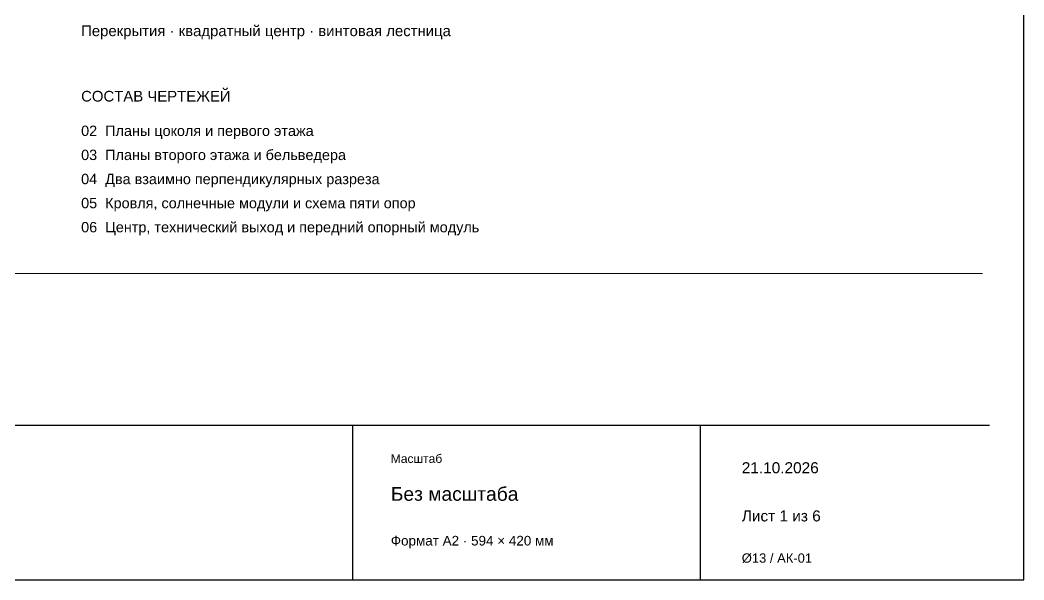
# Paper-space layout '01 Общая пространственная схема' of a CAD drawing. Header units: millimetres. Extents: x 10 to 584, y 10 to 410.
# Drawn here: x 292.3 to 584, y 10 to 172.7 of the extents above; entities that cross this region are included whole.
import ezdxf

# ---------------------------------------------------------------- set-up
doc = ezdxf.new("R2010")
doc.units = ezdxf.units.MM
for name, color, linetype, lineweight, true_color in [('P_BEYOND', 7, 'Continuous', 9, 0x9ea9a3), ('P_FRAME', 7, 'Continuous', 25, 0x203e3b), ('P_TEXT', 7, 'Continuous', 18, 0x203e3b)]:
    doc.layers.add(name, color=color, linetype=linetype, lineweight=lineweight, true_color=true_color)
doc.styles.add('DOME', font='Arial.ttf')

psp = doc.layouts.new('01 Общая пространственная схема')

# ---------------------------------------------------------------- linework, layer by layer
at = {"layer": 'P_BEYOND'}
psp.add_line((22, 99), (572, 99), dxfattribs=at)
at = {"layer": 'P_FRAME'}
for p, q in [((20, 55), (574, 55)), ((389, 10), (389, 55)), ((490, 10), (490, 55))]:
    psp.add_line(p, q, dxfattribs=at)
psp.add_lwpolyline([(584, 10), (584, 410), (10, 410), (10, 10), (584, 10)], dxfattribs=at)

# ---------------------------------------------------------------- texts
at = {"layer": 'P_TEXT', "style": 'DOME'}
for s, height, p in [('Перекрытия · квадратный центр · винтовая лестница', 3.1, (310, 168)), ('02  Планы цоколя и первого этажа', 3, (310, 139)), ('03  Планы второго этажа и бельведера', 3, (310, 132)), ('04  Два взаимно перпендикулярных разреза', 3, (310, 125)), ('05  Кровля, солнечные модули и схема пяти опор', 3, (310, 118)), ('06  Центр, технический выход и передний опорный модуль', 3, (310, 111)), ('21.10.2026', 3.2, (502, 41)), ('Без масштаба', 4, (400, 33)), ('Лист 1 из 6', 3.2, (502, 27)), ('Формат A2 · 594 × 420 мм', 2.8, (400, 20))]:
    psp.add_text(s, height=height, dxfattribs=at).set_placement(p)
at = {"layer": 'P_TEXT', "color": 35, "true_color": 0xa77b3c, "style": 'DOME'}
psp.add_text('СОСТАВ ЧЕРТЕЖЕЙ', height=3.1, dxfattribs=at).set_placement((310, 149))
at = {"layer": 'P_TEXT', "color": 8, "true_color": 0x71817c, "style": 'DOME'}
for s, height, p in [('Масштаб', 2.5, (400, 44)), ('Ø13 / АК-01', 2.7, (502, 15))]:
    psp.add_text(s, height=height, dxfattribs=at).set_placement(p)

doc.saveas('drawing.dxf')
